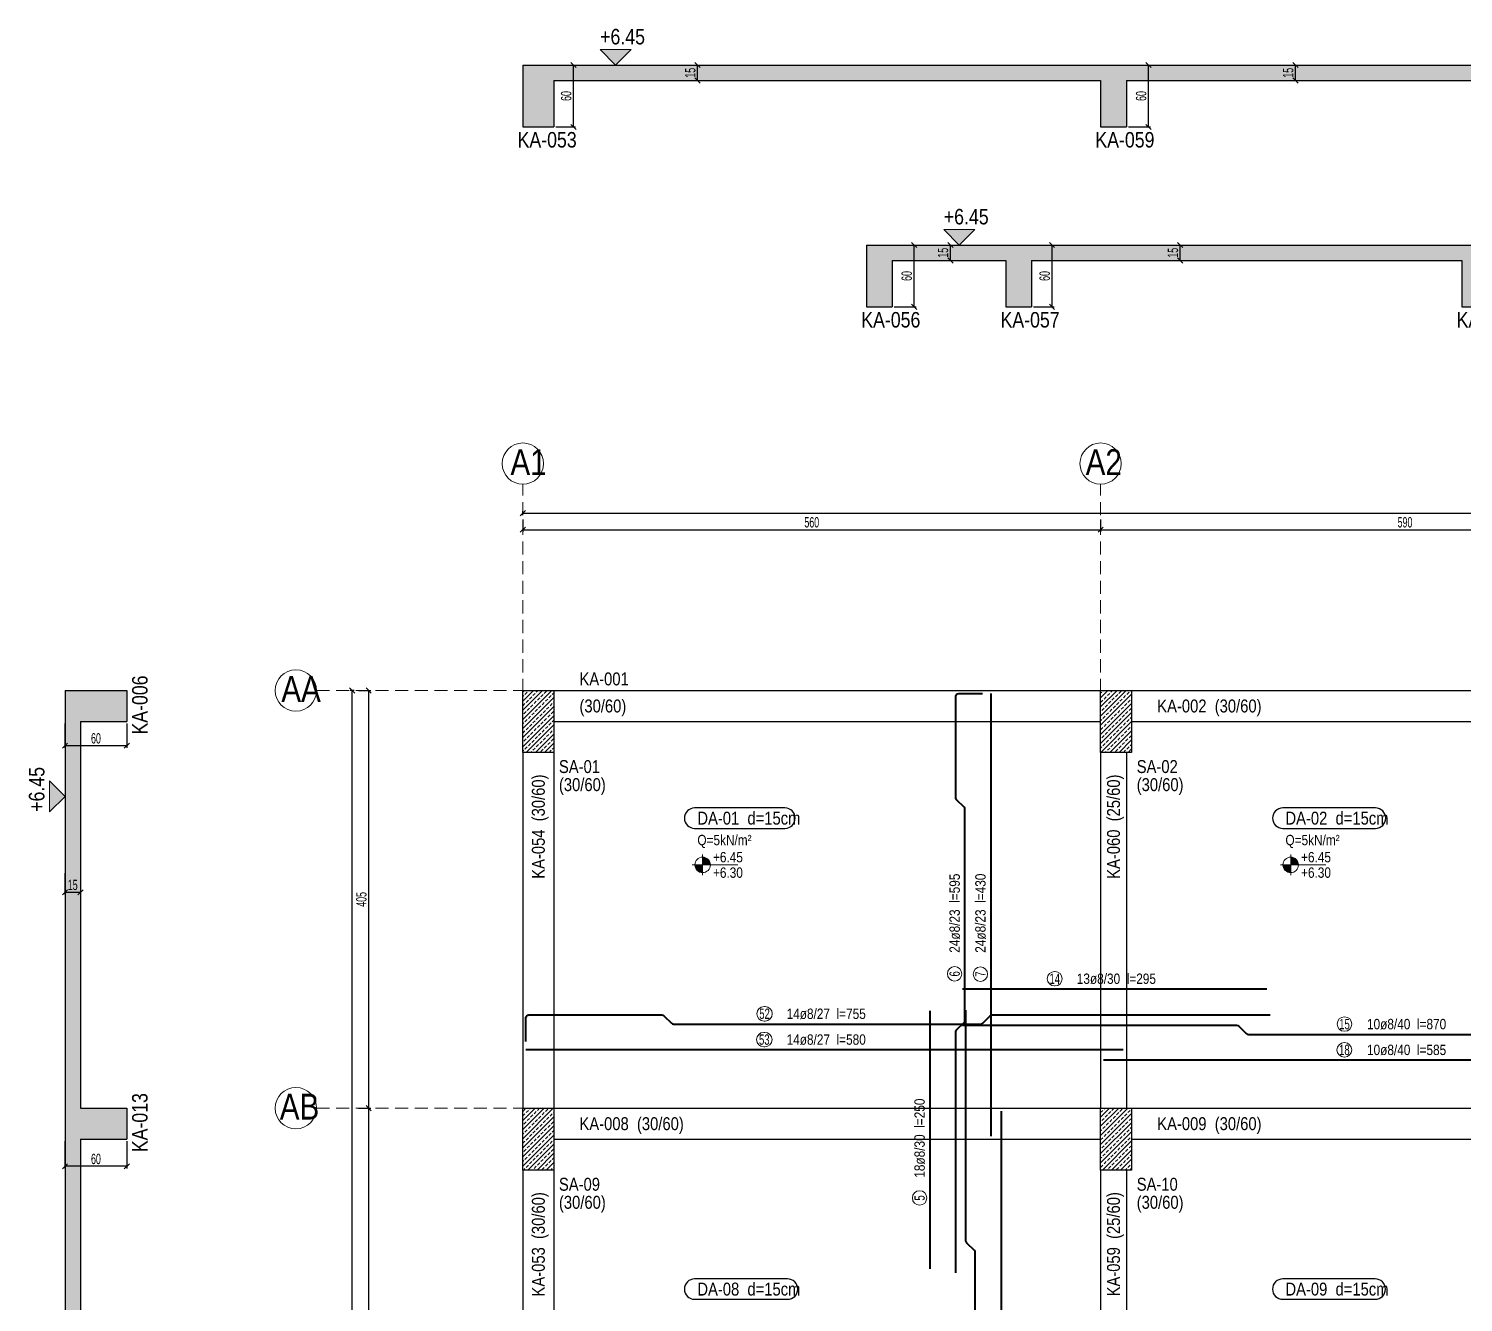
# Model space of a CAD drawing. Header units: millimetres. Extents: x 2223 to 6966, y 588 to 5587.
# Drawn here: x 2229 to 3619, y 4352 to 5587 of the extents above; entities that cross this region are included whole.
import ezdxf
from ezdxf.enums import TextEntityAlignment as Align

# ---------------------------------------------------------------- set-up
doc = ezdxf.new("R2010")
doc.units = ezdxf.units.MM
doc.linetypes.add('DASHED', pattern=[19.05, 12.7, -6.35])
for name, color, linetype, lineweight in [('AKS BALONU (BEYKENT)', 7, 'Continuous', 20), ('AKS CIZGISI (BEYKENT)', 252, 'DASHED', 20), ('AKS NO (BEYKENT)', 3, 'Continuous', 20), ('AKS OLCU (BEYKENT)', 200, 'Continuous', 20), ('DONATI (BEYKENT)', 4, 'Continuous', 40), ('DONATI YAZISI (BEYKENT)', 3, 'Continuous', 20), ('DOSEME ISMI (BEYKENT)', 9, 'Continuous', 20), ('DOSEME PAFTA (BEYKENT)', 3, 'Continuous', 20), ('DOSEME SINIRI (BEYKENT)', 71, 'Continuous', 30), ('KIRIS (BEYKENT)', 2, 'Continuous', 30), ('KIRIS ISMI (BEYKENT)', 40, 'Continuous', 20), ('KOLON (BEYKENT)', 3, 'Continuous', 30), ('KOLON ISMI (BEYKENT)', 91, 'Continuous', 20), ('KOT CIZGI (BEYKENT)', 120, 'Continuous', 20), ('KOT YAZI (BEYKENT)', 7, 'Continuous', 20), ('OLCU (BEYKENT)', 14, 'Continuous', 20), ('POZ BALON (BEYKENT)', 14, 'Continuous', 20), ('POZ NO (BEYKENT)', 2, 'Continuous', 20), ('TARAMA (BEYKENT)', 252, 'Continuous', 20), ('YAZI (BEYKENT)', 140, 'Continuous', 20)]:
    doc.layers.add(name, color=color, linetype=linetype, lineweight=lineweight)
doc.styles.add('DSMOLC-50', font='Bahnschrift Light Condensed', dxfattribs={"width": 0.75, "height": 10})
doc.styles.add('KOT (BEYKENT)', font='')
doc.styles.add('OLC-50', font='Bahnschrift Light Condensed', dxfattribs={"width": 0.75, "height": 10})
doc.styles.add('YAZI (BEYKENT)', font='')
doc.styles.get('KOT (BEYKENT)').set_extended_font_data('Bahnschrift Light Condensed')
doc.styles.get('YAZI (BEYKENT)').set_extended_font_data('Bahnschrift Light Condensed')
doc.dimstyles.new('DSMOLC-50', dxfattribs={"dimtxt": 10, "dimasz": 5, "dimexe": 2, "dimexo": 2, "dimgap": 2, "dimtad": 1, "dimdec": 1, "dimrnd": 0.5, "dimzin": 12, "dimdsep": 46, "dimtxsty": 'DSMOLC-50', "dimblk": 'OBLIQUE', "dimblk1": 'OBLIQUE', "dimblk2": 'OBLIQUE', "dimcen": 0, "dimclrt": 7, "dimadec": 0, "dimazin": 0, "dimtfac": 1, "dimtdec": 4, "dimtix": 1, "dimtmove": 2, "dimatfit": 3, "dimfxl": 1, "dimtzin": 0, "dimarcsym": 0})
pattern_1 = [(45, (1444.828, 798.8927), (-4.419417, 4.419417), []), (45, (1449.247, 798.8927), (-4.419417, 4.419417), [3.125, -1.5625])]

# ---------------------------------------------------------------- blocks, each defined once
blk = doc.blocks.new('_Oblique')
at = {"color": 0, "linetype": 'ByBlock', "lineweight": -2}
blk.add_line((-0.5, -0.5), (0.5, 0.5), dxfattribs=at)
blk = doc.blocks.new('*D94')
at = {"layer": 'AKS OLCU (BEYKENT)', "color": 0, "lineweight": -2, "transparency": 16777216}
for p, q in [((2707.9, 5110.8), (2707.9, 5098.8)), ((3267.9, 5110.8), (3267.9, 5098.8)), ((2707.9, 5100.8), (3267.9, 5100.8))]:
    blk.add_line(p, q, dxfattribs=at)
at = {"layer": 'DEFPOINTS', "color": 0, "transparency": 16777216}
for p in [(2707.9, 5112.8), (3267.9, 5112.8), (3267.9, 5100.8)]:
    blk.add_point(p, dxfattribs=at)
at = {"layer": 'AKS OLCU (BEYKENT)', "color": 0, "lineweight": -2, "transparency": 16777216, "xscale": 5, "yscale": 5, "zscale": 5, "rotation": 180}
blk.add_blockref('_Oblique', (2707.9, 5100.8), dxfattribs=at)
at = {"layer": 'AKS OLCU (BEYKENT)', "color": 0, "lineweight": -2, "transparency": 16777216, "xscale": 5, "yscale": 5, "zscale": 5}
blk.add_blockref('_Oblique', (3267.9, 5100.8), dxfattribs=at)
at = {"layer": 'AKS OLCU (BEYKENT)', "color": 7, "transparency": 16777216, "insert": (2987.9, 5107.9), "char_height": 10, "attachment_point": 5, "style": 'DSMOLC-50'}
blk.add_mtext('560', dxfattribs=at)
blk = doc.blocks.new('*D95')
at = {"layer": 'AKS OLCU (BEYKENT)', "color": 0, "lineweight": -2, "transparency": 16777216}
for p, q in [((3267.9, 5110.8), (3267.9, 5098.8)), ((3857.9, 5110.8), (3857.9, 5098.8)), ((3267.9, 5100.8), (3857.9, 5100.8))]:
    blk.add_line(p, q, dxfattribs=at)
at = {"layer": 'DEFPOINTS', "color": 0, "transparency": 16777216}
for p in [(3267.9, 5112.8), (3857.9, 5112.8), (3857.9, 5100.8)]:
    blk.add_point(p, dxfattribs=at)
at = {"layer": 'AKS OLCU (BEYKENT)', "color": 0, "lineweight": -2, "transparency": 16777216, "xscale": 5, "yscale": 5, "zscale": 5, "rotation": 180}
blk.add_blockref('_Oblique', (3267.9, 5100.8), dxfattribs=at)
at = {"layer": 'AKS OLCU (BEYKENT)', "color": 0, "lineweight": -2, "transparency": 16777216, "xscale": 5, "yscale": 5, "zscale": 5}
blk.add_blockref('_Oblique', (3857.9, 5100.8), dxfattribs=at)
at = {"layer": 'AKS OLCU (BEYKENT)', "color": 7, "transparency": 16777216, "insert": (3562.9, 5107.9), "char_height": 10, "attachment_point": 5, "style": 'DSMOLC-50'}
blk.add_mtext('590', dxfattribs=at)
blk = doc.blocks.new('*D102')
at = {"layer": 'AKS OLCU (BEYKENT)', "color": 0, "lineweight": -2, "transparency": 16777216}
for p, q in [((2707.9, 5114.8), (2707.9, 5118.8)), ((6697.9, 5114.8), (6697.9, 5118.8)), ((2707.9, 5116.8), (6697.9, 5116.8))]:
    blk.add_line(p, q, dxfattribs=at)
at = {"layer": 'DEFPOINTS', "color": 0, "transparency": 16777216}
for p in [(2707.9, 5112.8), (6697.9, 5116.8), (6697.9, 5112.8)]:
    blk.add_point(p, dxfattribs=at)
at = {"layer": 'AKS OLCU (BEYKENT)', "color": 0, "lineweight": -2, "transparency": 16777216, "xscale": 5, "yscale": 5, "zscale": 5, "rotation": 180}
blk.add_blockref('_Oblique', (2707.9, 5116.8), dxfattribs=at)
at = {"layer": 'AKS OLCU (BEYKENT)', "color": 0, "lineweight": -2, "transparency": 16777216, "xscale": 5, "yscale": 5, "zscale": 5}
blk.add_blockref('_Oblique', (6697.9, 5116.8), dxfattribs=at)
at = {"layer": 'AKS OLCU (BEYKENT)', "color": 7, "transparency": 16777216, "insert": (4702.9, 5123.9), "char_height": 10, "attachment_point": 5, "style": 'DSMOLC-50'}
blk.add_mtext('3990', dxfattribs=at)
blk = doc.blocks.new('*D126')
at = {"layer": 'AKS OLCU (BEYKENT)', "color": 0, "lineweight": -2, "transparency": 16777216}
for p, q in [((2548.5, 4539.8), (2560.5, 4539.8)), ((2558.5, 4009.8), (2558.5, 4539.8)), ((2548.5, 4009.8), (2560.5, 4009.8))]:
    blk.add_line(p, q, dxfattribs=at)
at = {"layer": 'DEFPOINTS', "color": 0, "transparency": 16777216}
for p in [(2546.5, 4539.8), (2558.5, 4539.8), (2546.5, 4009.8)]:
    blk.add_point(p, dxfattribs=at)
at = {"layer": 'AKS OLCU (BEYKENT)', "color": 0, "lineweight": -2, "transparency": 16777216, "xscale": 5, "yscale": 5, "zscale": 5}
for p, rotation in [((2558.5, 4539.8), 90), ((2558.5, 4009.8), 270)]:
    blk.add_blockref('_Oblique', p, dxfattribs=dict(at, rotation=rotation))
at = {"layer": 'AKS OLCU (BEYKENT)', "color": 7, "transparency": 16777216, "insert": (2551.4, 4274.8), "char_height": 10, "attachment_point": 5, "rotation": 90, "style": 'DSMOLC-50'}
blk.add_mtext('530', dxfattribs=at)
blk = doc.blocks.new('*D127')
at = {"layer": 'AKS OLCU (BEYKENT)', "color": 0, "lineweight": -2, "transparency": 16777216}
for p, q in [((2548.5, 4944.8), (2560.5, 4944.8)), ((2558.5, 4539.8), (2558.5, 4944.8)), ((2548.5, 4539.8), (2560.5, 4539.8))]:
    blk.add_line(p, q, dxfattribs=at)
at = {"layer": 'DEFPOINTS', "color": 0, "transparency": 16777216}
for p in [(2546.5, 4944.8), (2558.5, 4944.8), (2546.5, 4539.8)]:
    blk.add_point(p, dxfattribs=at)
at = {"layer": 'AKS OLCU (BEYKENT)', "color": 0, "lineweight": -2, "transparency": 16777216, "xscale": 5, "yscale": 5, "zscale": 5}
for p, rotation in [((2558.5, 4944.8), 90), ((2558.5, 4539.8), 270)]:
    blk.add_blockref('_Oblique', p, dxfattribs=dict(at, rotation=rotation))
at = {"layer": 'AKS OLCU (BEYKENT)', "color": 7, "transparency": 16777216, "insert": (2551.4, 4742.3), "char_height": 10, "attachment_point": 5, "rotation": 90, "style": 'DSMOLC-50'}
blk.add_mtext('405', dxfattribs=at)
blk = doc.blocks.new('*D128')
at = {"layer": 'AKS OLCU (BEYKENT)', "color": 0, "lineweight": -2, "transparency": 16777216}
for p, q in [((2544.5, 4944.8), (2540.5, 4944.8)), ((2542.5, 839.8), (2542.5, 4944.8)), ((2544.5, 839.8), (2540.5, 839.8))]:
    blk.add_line(p, q, dxfattribs=at)
at = {"layer": 'DEFPOINTS', "color": 0, "transparency": 16777216}
for p in [(2542.5, 4944.8), (2546.5, 4944.8), (2546.5, 839.8)]:
    blk.add_point(p, dxfattribs=at)
at = {"layer": 'AKS OLCU (BEYKENT)', "color": 0, "lineweight": -2, "transparency": 16777216, "xscale": 5, "yscale": 5, "zscale": 5}
for p, rotation in [((2542.5, 4944.8), 90), ((2542.5, 839.8), 270)]:
    blk.add_blockref('_Oblique', p, dxfattribs=dict(at, rotation=rotation))
at = {"layer": 'AKS OLCU (BEYKENT)', "color": 7, "transparency": 16777216, "insert": (2535.4, 2892.3), "char_height": 10, "attachment_point": 5, "rotation": 90, "style": 'DSMOLC-50'}
blk.add_mtext('4105', dxfattribs=at)
blk = doc.blocks.new('*D129')
at = {"layer": 'DEFPOINTS', "color": 0, "transparency": 16777216}
for p in [(2737.8, 5551.3), (2757, 5551.3), (2737.8, 5491.3)]:
    blk.add_point(p, dxfattribs=at)
at = {"layer": 'OLCU (BEYKENT)', "color": 0, "lineweight": -2, "transparency": 16777216}
for p, q in [((2739.8, 5551.3), (2759, 5551.3)), ((2757, 5491.3), (2757, 5551.3)), ((2739.8, 5491.3), (2759, 5491.3))]:
    blk.add_line(p, q, dxfattribs=at)
at = {"layer": 'OLCU (BEYKENT)', "color": 0, "lineweight": -2, "transparency": 16777216, "xscale": 5, "yscale": 5, "zscale": 5}
for p, rotation in [((2757, 5551.3), 90), ((2757, 5491.3), 270)]:
    blk.add_blockref('_Oblique', p, dxfattribs=dict(at, rotation=rotation))
at = {"layer": 'OLCU (BEYKENT)', "color": 7, "lineweight": -3, "transparency": 16777216, "insert": (2749.9, 5521.3), "char_height": 10, "attachment_point": 5, "rotation": 90, "style": 'OLC-50'}
blk.add_mtext('60', dxfattribs=at)
blk = doc.blocks.new('*D130')
at = {"layer": 'DEFPOINTS', "color": 0, "transparency": 16777216}
for p in [(2858.1, 5551.3), (2877.2, 5551.3), (2858.1, 5536.3)]:
    blk.add_point(p, dxfattribs=at)
at = {"layer": 'OLCU (BEYKENT)', "color": 0, "lineweight": -2, "transparency": 16777216}
for p, q in [((2860.1, 5551.3), (2879.2, 5551.3)), ((2877.2, 5536.3), (2877.2, 5551.3)), ((2860.1, 5536.3), (2879.2, 5536.3))]:
    blk.add_line(p, q, dxfattribs=at)
at = {"layer": 'OLCU (BEYKENT)', "color": 0, "lineweight": -2, "transparency": 16777216, "xscale": 5, "yscale": 5, "zscale": 5}
for p, rotation in [((2877.2, 5551.3), 90), ((2877.2, 5536.3), 270)]:
    blk.add_blockref('_Oblique', p, dxfattribs=dict(at, rotation=rotation))
at = {"layer": 'OLCU (BEYKENT)', "color": 7, "lineweight": -3, "transparency": 16777216, "insert": (2870.2, 5543.8), "char_height": 10, "attachment_point": 5, "rotation": 90, "style": 'OLC-50'}
blk.add_mtext('15', dxfattribs=at)
blk = doc.blocks.new('*D131')
at = {"layer": 'DEFPOINTS', "color": 0, "transparency": 16777216}
for p in [(3292.8, 5551.3), (3314.3, 5551.3), (3292.8, 5491.3)]:
    blk.add_point(p, dxfattribs=at)
at = {"layer": 'OLCU (BEYKENT)', "color": 0, "lineweight": -2, "transparency": 16777216}
for p, q in [((3294.8, 5551.3), (3316.3, 5551.3)), ((3314.3, 5491.3), (3314.3, 5551.3)), ((3294.8, 5491.3), (3316.3, 5491.3))]:
    blk.add_line(p, q, dxfattribs=at)
at = {"layer": 'OLCU (BEYKENT)', "color": 0, "lineweight": -2, "transparency": 16777216, "xscale": 5, "yscale": 5, "zscale": 5}
for p, rotation in [((3314.3, 5551.3), 90), ((3314.3, 5491.3), 270)]:
    blk.add_blockref('_Oblique', p, dxfattribs=dict(at, rotation=rotation))
at = {"layer": 'OLCU (BEYKENT)', "color": 7, "lineweight": -3, "transparency": 16777216, "insert": (3307.2, 5521.3), "char_height": 10, "attachment_point": 5, "rotation": 90, "style": 'OLC-50'}
blk.add_mtext('60', dxfattribs=at)
blk = doc.blocks.new('*D132')
at = {"layer": 'DEFPOINTS', "color": 0, "transparency": 16777216}
for p in [(3440.9, 5551.3), (3456.8, 5551.3), (3440.9, 5536.3)]:
    blk.add_point(p, dxfattribs=at)
at = {"layer": 'OLCU (BEYKENT)', "color": 0, "lineweight": -2, "transparency": 16777216}
for p, q in [((3442.9, 5551.3), (3458.8, 5551.3)), ((3456.8, 5536.3), (3456.8, 5551.3)), ((3442.9, 5536.3), (3458.8, 5536.3))]:
    blk.add_line(p, q, dxfattribs=at)
at = {"layer": 'OLCU (BEYKENT)', "color": 0, "lineweight": -2, "transparency": 16777216, "xscale": 5, "yscale": 5, "zscale": 5}
for p, rotation in [((3456.8, 5551.3), 90), ((3456.8, 5536.3), 270)]:
    blk.add_blockref('_Oblique', p, dxfattribs=dict(at, rotation=rotation))
at = {"layer": 'OLCU (BEYKENT)', "color": 7, "lineweight": -3, "transparency": 16777216, "insert": (3449.7, 5543.8), "char_height": 10, "attachment_point": 5, "rotation": 90, "style": 'OLC-50'}
blk.add_mtext('15', dxfattribs=at)
blk = doc.blocks.new('*D144')
at = {"layer": 'DEFPOINTS', "color": 0, "transparency": 16777216}
for p in [(3065.9, 5376.8), (3087.1, 5376.8), (3065.9, 5316.8)]:
    blk.add_point(p, dxfattribs=at)
at = {"layer": 'OLCU (BEYKENT)', "color": 0, "lineweight": -2, "transparency": 16777216}
for p, q in [((3067.9, 5376.8), (3089.1, 5376.8)), ((3087.1, 5316.8), (3087.1, 5376.8)), ((3067.9, 5316.8), (3089.1, 5316.8))]:
    blk.add_line(p, q, dxfattribs=at)
at = {"layer": 'OLCU (BEYKENT)', "color": 0, "lineweight": -2, "transparency": 16777216, "xscale": 5, "yscale": 5, "zscale": 5}
for p, rotation in [((3087.1, 5376.8), 90), ((3087.1, 5316.8), 270)]:
    blk.add_blockref('_Oblique', p, dxfattribs=dict(at, rotation=rotation))
at = {"layer": 'OLCU (BEYKENT)', "color": 7, "lineweight": -3, "transparency": 16777216, "insert": (3080, 5346.8), "char_height": 10, "attachment_point": 5, "rotation": 90, "style": 'OLC-50'}
blk.add_mtext('60', dxfattribs=at)
blk = doc.blocks.new('*D145')
at = {"layer": 'DEFPOINTS', "color": 0, "transparency": 16777216}
for p in [(3110.9, 5376.8), (3122.3, 5376.8), (3111.4, 5361.8)]:
    blk.add_point(p, dxfattribs=at)
at = {"layer": 'OLCU (BEYKENT)', "color": 0, "lineweight": -2, "transparency": 16777216}
for p, q in [((3112.9, 5376.8), (3124.3, 5376.8)), ((3122.3, 5361.8), (3122.3, 5376.8)), ((3113.4, 5361.8), (3124.3, 5361.8))]:
    blk.add_line(p, q, dxfattribs=at)
at = {"layer": 'OLCU (BEYKENT)', "color": 0, "lineweight": -2, "transparency": 16777216, "xscale": 5, "yscale": 5, "zscale": 5}
for p, rotation in [((3122.3, 5376.8), 90), ((3122.3, 5361.8), 270)]:
    blk.add_blockref('_Oblique', p, dxfattribs=dict(at, rotation=rotation))
at = {"layer": 'OLCU (BEYKENT)', "color": 7, "lineweight": -3, "transparency": 16777216, "insert": (3115.2, 5369.3), "char_height": 10, "attachment_point": 5, "rotation": 90, "style": 'OLC-50'}
blk.add_mtext('15', dxfattribs=at)
blk = doc.blocks.new('*D146')
at = {"layer": 'DEFPOINTS', "color": 0, "transparency": 16777216}
for p in [(3200.9, 5376.8), (3220.8, 5376.8), (3200.9, 5316.8)]:
    blk.add_point(p, dxfattribs=at)
at = {"layer": 'OLCU (BEYKENT)', "color": 0, "lineweight": -2, "transparency": 16777216}
for p, q in [((3202.9, 5376.8), (3222.8, 5376.8)), ((3220.8, 5316.8), (3220.8, 5376.8)), ((3202.9, 5316.8), (3222.8, 5316.8))]:
    blk.add_line(p, q, dxfattribs=at)
at = {"layer": 'OLCU (BEYKENT)', "color": 0, "lineweight": -2, "transparency": 16777216, "xscale": 5, "yscale": 5, "zscale": 5}
for p, rotation in [((3220.8, 5376.8), 90), ((3220.8, 5316.8), 270)]:
    blk.add_blockref('_Oblique', p, dxfattribs=dict(at, rotation=rotation))
at = {"layer": 'OLCU (BEYKENT)', "color": 7, "lineweight": -3, "transparency": 16777216, "insert": (3213.7, 5346.8), "char_height": 10, "attachment_point": 5, "rotation": 90, "style": 'OLC-50'}
blk.add_mtext('60', dxfattribs=at)
blk = doc.blocks.new('*D147')
at = {"layer": 'DEFPOINTS', "color": 0, "transparency": 16777216}
for p in [(3329.7, 5376.8), (3345, 5376.8), (3329.7, 5361.8)]:
    blk.add_point(p, dxfattribs=at)
at = {"layer": 'OLCU (BEYKENT)', "color": 0, "lineweight": -2, "transparency": 16777216}
for p, q in [((3331.7, 5376.8), (3347, 5376.8)), ((3345, 5361.8), (3345, 5376.8)), ((3331.7, 5361.8), (3347, 5361.8))]:
    blk.add_line(p, q, dxfattribs=at)
at = {"layer": 'OLCU (BEYKENT)', "color": 0, "lineweight": -2, "transparency": 16777216, "xscale": 5, "yscale": 5, "zscale": 5}
for p, rotation in [((3345, 5376.8), 90), ((3345, 5361.8), 270)]:
    blk.add_blockref('_Oblique', p, dxfattribs=dict(at, rotation=rotation))
at = {"layer": 'OLCU (BEYKENT)', "color": 7, "lineweight": -3, "transparency": 16777216, "insert": (3338, 5369.3), "char_height": 10, "attachment_point": 5, "rotation": 90, "style": 'OLC-50'}
blk.add_mtext('15', dxfattribs=at)
blk = doc.blocks.new('*D155')
at = {"layer": 'DEFPOINTS', "color": 0, "transparency": 16777216}
for p in [(2264.1, 4914.9), (2324.1, 4914.8), (2264.1, 4891.3)]:
    blk.add_point(p, dxfattribs=at)
at = {"layer": 'OLCU (BEYKENT)', "color": 0, "lineweight": -2, "transparency": 16777216}
for p, q in [((2264.1, 4912.9), (2264.1, 4889.3)), ((2324.1, 4912.8), (2324.1, 4889.3)), ((2324.1, 4891.3), (2264.1, 4891.3))]:
    blk.add_line(p, q, dxfattribs=at)
at = {"layer": 'OLCU (BEYKENT)', "color": 0, "lineweight": -2, "transparency": 16777216, "xscale": 5, "yscale": 5, "zscale": 5, "rotation": 180}
blk.add_blockref('_Oblique', (2264.1, 4891.3), dxfattribs=at)
at = {"layer": 'OLCU (BEYKENT)', "color": 0, "lineweight": -2, "transparency": 16777216, "xscale": 5, "yscale": 5, "zscale": 5}
blk.add_blockref('_Oblique', (2324.1, 4891.3), dxfattribs=at)
at = {"layer": 'OLCU (BEYKENT)', "color": 7, "lineweight": -3, "transparency": 16777216, "insert": (2294.1, 4898.4), "char_height": 10, "attachment_point": 5, "style": 'OLC-50'}
blk.add_mtext('60', dxfattribs=at)
blk = doc.blocks.new('*D156')
at = {"layer": 'DEFPOINTS', "color": 0, "transparency": 16777216}
for p in [(2264.1, 4769.8), (2279.1, 4769.8), (2279.1, 4749.2)]:
    blk.add_point(p, dxfattribs=at)
at = {"layer": 'OLCU (BEYKENT)', "color": 0, "lineweight": -2, "transparency": 16777216}
for p, q in [((2264.1, 4767.8), (2264.1, 4747.2)), ((2279.1, 4767.8), (2279.1, 4747.2)), ((2264.1, 4749.2), (2279.1, 4749.2))]:
    blk.add_line(p, q, dxfattribs=at)
at = {"layer": 'OLCU (BEYKENT)', "color": 0, "lineweight": -2, "transparency": 16777216, "xscale": 5, "yscale": 5, "zscale": 5, "rotation": 180}
blk.add_blockref('_Oblique', (2264.1, 4749.2), dxfattribs=at)
at = {"layer": 'OLCU (BEYKENT)', "color": 0, "lineweight": -2, "transparency": 16777216, "xscale": 5, "yscale": 5, "zscale": 5}
blk.add_blockref('_Oblique', (2279.1, 4749.2), dxfattribs=at)
at = {"layer": 'OLCU (BEYKENT)', "color": 7, "lineweight": -3, "transparency": 16777216, "insert": (2271.6, 4756.3), "char_height": 10, "attachment_point": 5, "style": 'OLC-50'}
blk.add_mtext('15', dxfattribs=at)
blk = doc.blocks.new('*D157')
at = {"layer": 'DEFPOINTS', "color": 0, "transparency": 16777216}
for p in [(2264.1, 4509.8), (2324.1, 4509.8), (2264.1, 4483.5)]:
    blk.add_point(p, dxfattribs=at)
at = {"layer": 'OLCU (BEYKENT)', "color": 0, "lineweight": -2, "transparency": 16777216}
for p, q in [((2264.1, 4507.8), (2264.1, 4481.5)), ((2324.1, 4507.8), (2324.1, 4481.5)), ((2324.1, 4483.5), (2264.1, 4483.5))]:
    blk.add_line(p, q, dxfattribs=at)
at = {"layer": 'OLCU (BEYKENT)', "color": 0, "lineweight": -2, "transparency": 16777216, "xscale": 5, "yscale": 5, "zscale": 5, "rotation": 180}
blk.add_blockref('_Oblique', (2264.1, 4483.5), dxfattribs=at)
at = {"layer": 'OLCU (BEYKENT)', "color": 0, "lineweight": -2, "transparency": 16777216, "xscale": 5, "yscale": 5, "zscale": 5}
blk.add_blockref('_Oblique', (2324.1, 4483.5), dxfattribs=at)
at = {"layer": 'OLCU (BEYKENT)', "color": 7, "lineweight": -3, "transparency": 16777216, "insert": (2294.1, 4490.6), "char_height": 10, "attachment_point": 5, "style": 'OLC-50'}
blk.add_mtext('60', dxfattribs=at)

msp = doc.modelspace()

# ---------------------------------------------------------------- hatches: boundary and pattern name
at = {"layer": 'KOT CIZGI (BEYKENT)'}
for points in [[(2782.76, 5566.35), (2797.76, 5551.35), (2812.76, 5566.35)], [(3115.86, 5391.81), (3130.86, 5376.81), (3145.86, 5391.81)], [(2249.14, 4827.23), (2264.14, 4842.23), (2249.14, 4857.23)]]:
    msp.add_hatch(color=256, dxfattribs=at).paths.add_polyline_path(points)
h = msp.add_hatch(color=256, dxfattribs=at)
h.dxf.hatch_style = 1
h.paths.add_polyline_path([(2882.14, 4775.76), (2874.64, 4775.76, 0.4142136), (2882.14, 4768.26)])
h = msp.add_hatch(color=256, dxfattribs=at)
h.dxf.hatch_style = 1
h.paths.add_polyline_path([(2882.14, 4783.26), (2882.14, 4775.76), (2889.64, 4775.76, 0.4142136)])
h = msp.add_hatch(color=256, dxfattribs=at)
h.dxf.hatch_style = 1
h.paths.add_polyline_path([(3452.14, 4775.76), (3444.64, 4775.76, 0.4142136), (3452.14, 4768.26)])
h = msp.add_hatch(color=256, dxfattribs=at)
h.dxf.hatch_style = 1
h.paths.add_polyline_path([(3452.14, 4783.26), (3452.14, 4775.76), (3459.64, 4775.76, 0.4142136)])
at = {"layer": 'TARAMA (BEYKENT)', "lineweight": -3}
h = msp.add_hatch(dxfattribs=at)
h.set_pattern_fill('ANSI33', color=256)
h.set_pattern_definition([(45, (1444.828, 647.01), (-4.490128, 4.490128), []), (45, (1449.318, 647.01), (-4.490128, 4.490128), [3.175, -1.5875])])
h.paths.add_polyline_path([(6697.91, 5551.35), (2707.76, 5551.35), (2707.76, 5491.35), (2737.81, 5491.35), (2737.81, 5536.35), (3267.76, 5536.35), (3267.76, 5491.35), (3292.81, 5491.35), (3292.81, 5536.35), (3832.91, 5536.35), (3832.91, 5491.35), (3857.91, 5491.35), (3857.91, 5536.35), (4407.76, 5536.35), (4407.76, 5491.35), (4432.81, 5491.35), (4432.81, 5536.35), (4972.91, 5536.35), (4972.91, 5491.35), (4997.91, 5491.35), (4997.91, 5536.35), (5547.76, 5536.35), (5547.76, 5491.35), (5572.81, 5491.35), (5572.81, 5536.35), (6112.91, 5536.35), (6112.91, 5491.35), (6137.91, 5491.35), (6137.91, 5536.35), (6667.96, 5536.35), (6667.96, 5491.35), (6697.91, 5491.35)])
h = msp.add_hatch(dxfattribs=at)
h.set_pattern_fill('ANSI33', color=256)
h.set_pattern_definition([(45, (1444.828, 729.613), (-4.490128, 4.490128), []), (45, (1449.318, 729.613), (-4.490128, 4.490128), [3.175, -1.5875])])
h.paths.add_polyline_path([(3787.98, 5376.81), (3040.86, 5376.81), (3040.86, 5316.81), (3065.86, 5316.81), (3065.86, 5361.81), (3175.86, 5361.81), (3175.86, 5316.81), (3200.86, 5316.81), (3200.86, 5361.81), (3617.91, 5361.81), (3617.91, 5316.81), (3642.91, 5316.81), (3642.91, 5361.81), (3762.91, 5361.81), (3762.91, 5316.81), (3787.98, 5316.81)])
h = msp.add_hatch(dxfattribs=at)
h.set_pattern_fill('ANSI33', color=256)
h.set_pattern_definition([(45, (1712.521, 798.8927), (-4.490128, 4.490128), []), (45, (1717.0113, 798.8927), (-4.490128, 4.490128), [3.175, -1.5875])])
h.paths.add_polyline_path([(2324.14, 3324.84), (2279.14, 3324.84), (2279.14, 3449.84), (2324.14, 3449.84), (2324.14, 3474.84), (2279.14, 3474.84), (2279.14, 3979.84), (2324.14, 3979.84), (2324.14, 4009.84), (2279.14, 4009.84), (2279.14, 4509.84), (2324.14, 4509.84), (2324.14, 4539.84), (2279.14, 4539.84), (2279.14, 4914.84), (2324.14, 4914.84), (2324.14, 4944.84), (2264.14, 4944.84), (2264.14, 4539.84), (2264.14, 4509.84), (2264.14, 3979.84), (2264.14, 3474.84), (2264.14, 3144.84), (2279.14, 3144.84), (2279.14, 3299.84), (2324.14, 3299.84)])
at = {"layer": 'TARAMA (BEYKENT)'}
h = msp.add_hatch(dxfattribs=at)
h.set_pattern_fill('ANSI33', color=256, style=0, pattern_type=0)
h.set_pattern_definition(pattern_1)
h.paths.add_polyline_path([(2707.86, 4944.84), (2737.86, 4944.84), (2737.86, 4884.84), (2707.86, 4884.84)], flags=0)
h = msp.add_hatch(dxfattribs=at)
h.set_pattern_fill('ANSI33', color=256, style=0, pattern_type=0)
h.set_pattern_definition(pattern_1)
h.paths.add_polyline_path([(3267.86, 4944.84), (3297.86, 4944.84), (3297.86, 4884.84), (3267.86, 4884.84)], flags=0)
h = msp.add_hatch(dxfattribs=at)
h.set_pattern_fill('ANSI33', color=256, style=0, pattern_type=0)
h.set_pattern_definition(pattern_1)
h.paths.add_polyline_path([(2707.86, 4539.84), (2737.86, 4539.84), (2737.86, 4479.84), (2707.86, 4479.84)], flags=0)
h = msp.add_hatch(dxfattribs=at)
h.set_pattern_fill('ANSI33', color=256, style=0, pattern_type=0)
h.set_pattern_definition(pattern_1)
h.paths.add_polyline_path([(3267.86, 4539.84), (3297.86, 4539.84), (3297.86, 4479.84), (3267.86, 4479.84)], flags=0)

# ---------------------------------------------------------------- linework, layer by layer
at = {"layer": 'AKS BALONU (BEYKENT)'}
for centre in [(2707.86, 5164.84), (3267.86, 5164.84), (2487.86, 4944.84), (2487.86, 4539.84)]:
    msp.add_circle(centre, 20, dxfattribs=at)
at = {"layer": 'AKS CIZGISI (BEYKENT)'}
for p, q in [((2707.86, 3209.84), (2707.86, 5144.84)), ((3267.86, 3209.84), (3267.86, 5144.84)), ((2507.86, 4944.84), (6912.86, 4944.84)), ((2507.86, 4539.84), (6912.86, 4539.84))]:
    msp.add_line(p, q, dxfattribs=at)
at = {"layer": 'DONATI (BEYKENT)'}
for points in [[(3127.39, 4380.3), (3127.39, 4613.6, -0.1989124), (3128.27, 4615.72), (3135.51, 4622.96, 0.1989124), (3136.39, 4625.09), (3136.39, 4829.6, 0.1989124), (3135.51, 4831.72), (3128.27, 4838.96, -0.1989124), (3127.39, 4841.09), (3127.39, 4938.84, -0.4142136), (3130.39, 4941.84), (3153.39, 4941.84)], [(2710.76, 4604.41), (2710.76, 4627.39, -0.4142136), (2713.76, 4630.39), (2842.53, 4630.39, -0.1989124), (2844.65, 4629.51), (2851.89, 4622.27, 0.1989124), (2854.01, 4621.39), (3151.52, 4621.39, 0.1989124), (3153.64, 4622.27), (3160.88, 4629.51, -0.1989124), (3163, 4630.39), (3432.32, 4630.39)], [(3137.39, 3852.32), (3137.39, 4108.6, -0.1989124), (3138.27, 4110.72), (3145.51, 4117.96, 0.1989124), (3146.39, 4120.09), (3146.39, 4399.6, 0.1989124), (3145.51, 4401.72), (3138.27, 4408.96, -0.1989124), (3137.39, 4411.09), (3137.39, 4634.86)], [(3134.06, 4620.39), (3399.62, 4620.39, -0.1989124), (3401.74, 4619.51), (3408.98, 4612.27, 0.1989124), (3411.1, 4611.39), (3714.62, 4611.39, 0.1989124), (3716.74, 4612.27), (3723.98, 4619.51, -0.1989124), (3726.1, 4620.39), (3996.6, 4620.39)]]:
    msp.add_lwpolyline(points, format="xyb", dxfattribs=at)
for points in [[(3161.39, 4941.84), (3161.39, 4512.84)], [(3429.06, 4655.39), (3134.06, 4655.39)], [(3102.39, 4634.22), (3102.39, 4384.22)], [(3289.86, 4596.39), (2710.76, 4596.39)], [(3854.94, 4586.39), (3270.76, 4586.39)], [(3171.39, 4536.84), (3171.39, 3982.84)]]:
    msp.add_lwpolyline(points, dxfattribs=at)
at = {"layer": 'DOSEME PAFTA (BEYKENT)', "lineweight": -3}
for points in [[(2874.39, 4811.19), (2961.96, 4811.19, 1), (2961.96, 4830.97), (2874.39, 4830.97, 1)], [(3444.39, 4811.19), (3534.28, 4811.19, 1), (3534.28, 4830.97), (3444.39, 4830.97, 1)], [(2874.39, 4354.52), (2964.47, 4354.52, 1), (2964.47, 4374.31), (2874.39, 4374.31, 1)], [(3444.39, 4354.52), (3534.03, 4354.52, 1), (3534.03, 4374.31), (3444.39, 4374.31, 1)]]:
    msp.add_lwpolyline(points, format="xyb", close=True, dxfattribs=at)
at = {"layer": 'DOSEME SINIRI (BEYKENT)'}
for p, q in [((2707.76, 5551.35), (6697.91, 5551.35)), ((2707.76, 5551.35), (2707.76, 5491.35)), ((2737.81, 5536.35), (2737.81, 5491.35)), ((2737.81, 5536.35), (3267.76, 5536.35)), ((3267.76, 5536.35), (3267.76, 5491.35)), ((3292.81, 5536.35), (3292.81, 5491.35)), ((3292.81, 5536.35), (3832.91, 5536.35)), ((2707.76, 5491.35), (2737.81, 5491.35)), ((3267.76, 5491.35), (3292.81, 5491.35)), ((3040.86, 5376.81), (3787.98, 5376.81)), ((3040.86, 5376.81), (3040.86, 5316.81)), ((3065.86, 5361.81), (3065.86, 5316.81)), ((3065.86, 5361.81), (3175.86, 5361.81)), ((3175.86, 5361.81), (3175.86, 5316.81)), ((3200.86, 5361.81), (3200.86, 5316.81)), ((3200.86, 5361.81), (3617.91, 5361.81)), ((3617.91, 5361.81), (3617.91, 5316.81)), ((3040.86, 5316.81), (3065.86, 5316.81)), ((3175.86, 5316.81), (3200.86, 5316.81)), ((3617.91, 5316.81), (3642.91, 5316.81)), ((2264.14, 4944.94), (2264.14, 4884.94)), ((2264.14, 4944.84), (2324.14, 4944.84)), ((2264.14, 4944.84), (2264.14, 4539.84)), ((2324.14, 4944.84), (2324.14, 4914.84)), ((2279.14, 4914.84), (2324.14, 4914.84)), ((2279.14, 4914.84), (2279.14, 4539.84)), ((2264.14, 4539.84), (2264.14, 4509.84)), ((2279.14, 4539.84), (2324.14, 4539.84)), ((2324.14, 4539.84), (2324.14, 4509.84)), ((2264.14, 4509.84), (2264.14, 3979.84)), ((2279.14, 4509.84), (2324.14, 4509.84)), ((2279.14, 4509.84), (2279.14, 4009.84))]:
    msp.add_line(p, q, dxfattribs=at)
at = {"layer": 'KIRIS (BEYKENT)'}
for p, q in [((2737.76, 4944.84), (3267.76, 4944.84)), ((3297.76, 4944.84), (3827.96, 4944.84)), ((2737.76, 4914.84), (3267.76, 4914.84)), ((3297.76, 4914.84), (3827.96, 4914.84)), ((2707.76, 4884.94), (2707.76, 4539.94)), ((2737.86, 4884.94), (2737.76, 4539.94)), ((3267.76, 4884.94), (3267.76, 4539.94)), ((3292.86, 4884.94), (3292.86, 4539.94)), ((2737.76, 4539.84), (3267.76, 4539.84)), ((3297.76, 4539.84), (3827.96, 4539.84)), ((2737.76, 4509.84), (3267.76, 4509.84)), ((3297.76, 4509.84), (3827.96, 4509.84)), ((2707.76, 4479.94), (2707.76, 4009.94)), ((2737.86, 4479.94), (2737.76, 4009.94)), ((3267.76, 4479.94), (3267.76, 4009.94)), ((3292.86, 4479.94), (3292.76, 4009.94))]:
    msp.add_line(p, q, dxfattribs=at)
at = {"layer": 'KOLON (BEYKENT)'}
for points in [[(2707.86, 4944.84), (2737.86, 4944.84), (2737.86, 4884.84), (2707.86, 4884.84)], [(3267.86, 4944.84), (3297.86, 4944.84), (3297.86, 4884.84), (3267.86, 4884.84)], [(2707.86, 4539.84), (2737.86, 4539.84), (2737.86, 4479.84), (2707.86, 4479.84)], [(3267.86, 4539.84), (3297.86, 4539.84), (3297.86, 4479.84), (3267.86, 4479.84)]]:
    msp.add_lwpolyline(points, close=True, dxfattribs=at)
at = {"layer": 'KOT CIZGI (BEYKENT)'}
for p, q in [((2782.76, 5566.35), (2812.76, 5566.35)), ((2797.76, 5551.35), (2782.76, 5566.35)), ((2797.76, 5551.35), (2812.76, 5566.35)), ((2777.76, 5551.35), (2817.76, 5551.35)), ((3115.86, 5391.81), (3145.86, 5391.81)), ((3130.86, 5376.81), (3115.86, 5391.81)), ((3130.86, 5376.81), (3145.86, 5391.81)), ((3110.86, 5376.81), (3150.86, 5376.81)), ((2249.14, 4827.23), (2249.14, 4857.23)), ((2264.14, 4842.23), (2249.14, 4857.23)), ((2264.14, 4822.23), (2264.14, 4862.23)), ((2264.14, 4842.23), (2249.14, 4827.23)), ((2882.14, 4785.76), (2882.14, 4765.76)), ((3452.14, 4785.76), (3452.14, 4765.76)), ((2872.14, 4775.76), (2916.17, 4775.76)), ((3442.14, 4775.76), (3486.17, 4775.76))]:
    msp.add_line(p, q, dxfattribs=at)
for centre in [(2882.14, 4775.76), (3452.14, 4775.76)]:
    msp.add_circle(centre, 7.5, dxfattribs=at)
at = {"layer": 'POZ BALON (BEYKENT)'}
for points in [[(3223.22, 4658.39), (3223.67, 4658.39, 1), (3223.67, 4672.39), (3223.22, 4672.39, 1)], [(2941.62, 4624.39), (2942.66, 4624.39, 1), (2942.66, 4638.39), (2941.62, 4638.39, 1)], [(3504.17, 4614.39), (3504.38, 4614.39, 1), (3504.38, 4628.39), (3504.17, 4628.39, 1)], [(2941.39, 4599.39), (2942.37, 4599.39, 1), (2942.37, 4613.39), (2941.39, 4613.39, 1)], [(3503.97, 4589.39), (3504.3, 4589.39, 1), (3504.3, 4603.39), (3503.97, 4603.39, 1)]]:
    msp.add_lwpolyline(points, format="xyb", close=True, dxfattribs=at)
for centre in [(3126.39, 4670.11), (3151.39, 4669.81), (3092.39, 4452.8)]:
    msp.add_circle(centre, 7, dxfattribs=at)

# ---------------------------------------------------------------- texts
at = {"layer": 'AKS NO (BEYKENT)', "style": 'YAZI (BEYKENT)'}
for s, p in [('A1', (2695.86, 5153.84)), ('A2', (3253.4, 5153.84)), ('AA', (2473.81, 4933.84)), ('AB', (2472.31, 4528.84))]:
    msp.add_text(s, height=25, dxfattribs=at).set_placement(p)
at = {"layer": 'DONATI YAZISI (BEYKENT)', "style": 'YAZI (BEYKENT)'}
for s, p in [(' 24ø8/23  l=595', (3126.39, 4727.34)), (' 24ø8/23  l=430', (3151.39, 4727.34)), (' 18ø8/30  l=250', (3092.39, 4509.22))]:
    msp.add_text(s, height=10, rotation=90, dxfattribs=at).set_placement(p, align=Align.MIDDLE_CENTER)
for s, p in [(' 13ø8/30  l=295', (3281.56, 4665.39)), (' 14ø8/27  l=755', (3000.31, 4631.39)), (' 10ø8/40  l=870', (3562.85, 4621.39)), (' 14ø8/27  l=580', (3000.31, 4606.39)), (' 10ø8/40  l=585', (3562.85, 4596.39))]:
    msp.add_text(s, height=10, dxfattribs=at).set_placement(p, align=Align.MIDDLE_CENTER)
at = {"layer": 'DOSEME ISMI (BEYKENT)', "style": 'YAZI (BEYKENT)'}
for s, p in [('DA-01  d=15cm', (2877.03, 4814.84)), ('DA-02  d=15cm', (3447.03, 4814.84)), ('DA-08  d=15cm', (2877.03, 4358.18)), ('DA-09  d=15cm', (3447.03, 4358.18))]:
    msp.add_text(s, height=12.5, dxfattribs=at).set_placement(p)
at = {"layer": 'KIRIS ISMI (BEYKENT)', "style": 'YAZI (BEYKENT)'}
for s, height, p in [('KA-053', 15, (2702.76, 5471.35)), ('KA-059', 15, (3262.76, 5471.35)), ('KA-056', 15, (3035.86, 5296.81)), ('KA-057', 15, (3170.86, 5296.81)), ('KA-061', 15, (3612.91, 5296.81)), ('KA-001', 12.5, (2762.76, 4949.84)), ('(30/60)', 12.5, (2762.76, 4923.59)), ('KA-002  (30/60)', 12.5, (3322.76, 4923.59)), ('KA-008  (30/60)', 12.5, (2762.76, 4518.59)), ('KA-009  (30/60)', 12.5, (3322.76, 4518.59))]:
    msp.add_text(s, height=height, dxfattribs=at).set_placement(p)
for s, height, p in [('KA-006', 15, (2344.14, 4902.11)), ('KA-054  (30/60)', 12.5, (2729.12, 4762.32)), ('KA-060  (25/60)', 12.5, (3286.62, 4762.28)), ('KA-013', 15, (2344.14, 4497.18)), ('KA-053  (30/60)', 12.5, (2729.12, 4357.3)), ('KA-059  (25/60)', 12.5, (3286.62, 4357.38))]:
    msp.add_text(s, height=height, rotation=90, dxfattribs=at).set_placement(p)
at = {"layer": 'KOLON ISMI (BEYKENT)', "style": 'YAZI (BEYKENT)'}
for s, p in [('SA-01', (2742.86, 4864.84)), ('SA-02', (3302.86, 4864.84)), ('(30/60)', (2742.86, 4847.34)), ('(30/60)', (3302.86, 4847.34)), ('SA-09', (2742.86, 4459.84)), ('SA-10', (3302.86, 4459.84)), ('(30/60)', (2742.86, 4442.34)), ('(30/60)', (3302.86, 4442.34))]:
    msp.add_text(s, height=12.5, dxfattribs=at).set_placement(p)
at = {"layer": 'KOT YAZI (BEYKENT)', "style": 'KOT (BEYKENT)'}
for s, height, p in [('+6.45', 15, (2782.76, 5571.35)), ('+6.45', 15, (3115.86, 5396.81)), ('+6.45', 10, (2892.14, 4778.26)), ('+6.45', 10, (3462.14, 4778.26)), ('+6.30', 10, (2892.14, 4763.26)), ('+6.30', 10, (3462.14, 4763.26))]:
    msp.add_text(s, height=height, dxfattribs=at).set_placement(p)
msp.add_text('+6.45', height=15, rotation=90, dxfattribs=at).set_placement((2244.14, 4827.23))
at = {"layer": 'POZ NO (BEYKENT)', "style": 'YAZI (BEYKENT)', "width": 0.8}
for s, p in [('6', (3126.39, 4670.11)), ('7', (3151.39, 4669.81)), ('5', (3092.39, 4452.8))]:
    msp.add_text(s, height=10, rotation=90, dxfattribs=at).set_placement(p, align=Align.MIDDLE_CENTER)
for s, p in [('14', (3223.45, 4665.39)), ('52', (2942.14, 4631.39)), ('15', (3504.27, 4621.39)), ('53', (2941.88, 4606.39)), ('18', (3504.14, 4596.39))]:
    msp.add_text(s, height=10, dxfattribs=at).set_placement(p, align=Align.MIDDLE_CENTER)
at = {"layer": 'YAZI (BEYKENT)', "style": 'YAZI (BEYKENT)'}
for p in [(2877.03, 4794.84), (3447.03, 4794.84)]:
    msp.add_text('Q=5kN/m²', height=10, dxfattribs=at).set_placement(p)

# ---------------------------------------------------------------- dimensions: what is measured, and where the dimension line sits
at = {"layer": 'AKS OLCU (BEYKENT)'}
for base, p1, p2, picture, middle in [((6697.86, 5116.79), (2707.86, 5112.79), (6697.86, 5112.79), '*D102', (4702.86, 5123.89)), ((3267.86, 5100.79), (2707.86, 5112.79), (3267.86, 5112.79), '*D94', (2987.86, 5107.89)), ((3857.86, 5100.79), (3267.86, 5112.79), (3857.86, 5112.79), '*D95', (3562.86, 5107.89))]:
    dim = msp.add_linear_dim(base=base, p1=p1, p2=p2, dimstyle='DSMOLC-50', dxfattribs=at)
    dim.commit()
    dim.dimension.update_dxf_attribs({"geometry": picture, "text_midpoint": middle})
for base, p1, p2, picture, middle in [((2542.5, 4944.84), (2546.5, 839.84), (2546.5, 4944.84), '*D128', (2535.4, 2892.34)), ((2558.5, 4944.84), (2546.5, 4539.84), (2546.5, 4944.84), '*D127', (2551.4, 4742.34)), ((2558.5, 4539.84), (2546.5, 4009.84), (2546.5, 4539.84), '*D126', (2551.4, 4274.84))]:
    dim = msp.add_linear_dim(base=base, p1=p1, p2=p2, angle=90, dimstyle='DSMOLC-50', dxfattribs=at)
    dim.commit()
    dim.dimension.update_dxf_attribs({"geometry": picture, "text_midpoint": middle})
at = {"layer": 'OLCU (BEYKENT)', "lineweight": -3}
for base, p1, p2, picture, middle in [((2757.01, 5551.35), (2737.81, 5491.35), (2737.81, 5551.35), '*D129', (2749.91, 5521.35)), ((2877.23, 5551.35), (2858.14, 5536.35), (2858.14, 5551.35), '*D130', (2870.17, 5543.85)), ((3314.3, 5551.35), (3292.81, 5491.35), (3292.81, 5551.35), '*D131', (3307.2, 5521.35)), ((3456.78, 5551.35), (3440.88, 5536.35), (3440.88, 5551.35), '*D132', (3449.73, 5543.85)), ((3087.06, 5376.81), (3065.86, 5316.81), (3065.86, 5376.81), '*D144', (3079.96, 5346.81)), ((3122.27, 5376.81), (3111.39, 5361.81), (3110.86, 5376.81), '*D145', (3115.22, 5369.31)), ((3220.85, 5376.81), (3200.86, 5316.81), (3200.86, 5376.81), '*D146', (3213.74, 5346.81)), ((3345.03, 5376.81), (3329.67, 5361.81), (3329.67, 5376.81), '*D147', (3337.98, 5369.31))]:
    dim = msp.add_linear_dim(base=base, p1=p1, p2=p2, angle=90, dimstyle='DSMOLC-50', override={"dimtxsty": 'OLC-50'}, dxfattribs=at)
    dim.commit()
    dim.dimension.update_dxf_attribs({"geometry": picture, "text_midpoint": middle})
for base, p1, p2, picture, middle in [((2264.14, 4891.33), (2324.14, 4914.84), (2264.14, 4914.94), '*D155', (2294.14, 4898.43)), ((2279.14, 4749.21), (2264.14, 4769.8), (2279.14, 4769.8), '*D156', (2271.64, 4756.26)), ((2264.14, 4483.5), (2324.14, 4509.84), (2264.14, 4509.84), '*D157', (2294.14, 4490.6))]:
    dim = msp.add_linear_dim(base=base, p1=p1, p2=p2, dimstyle='DSMOLC-50', override={"dimtxsty": 'OLC-50'}, dxfattribs=at)
    dim.commit()
    dim.dimension.update_dxf_attribs({"geometry": picture, "text_midpoint": middle})

doc.saveas('drawing.dxf')
